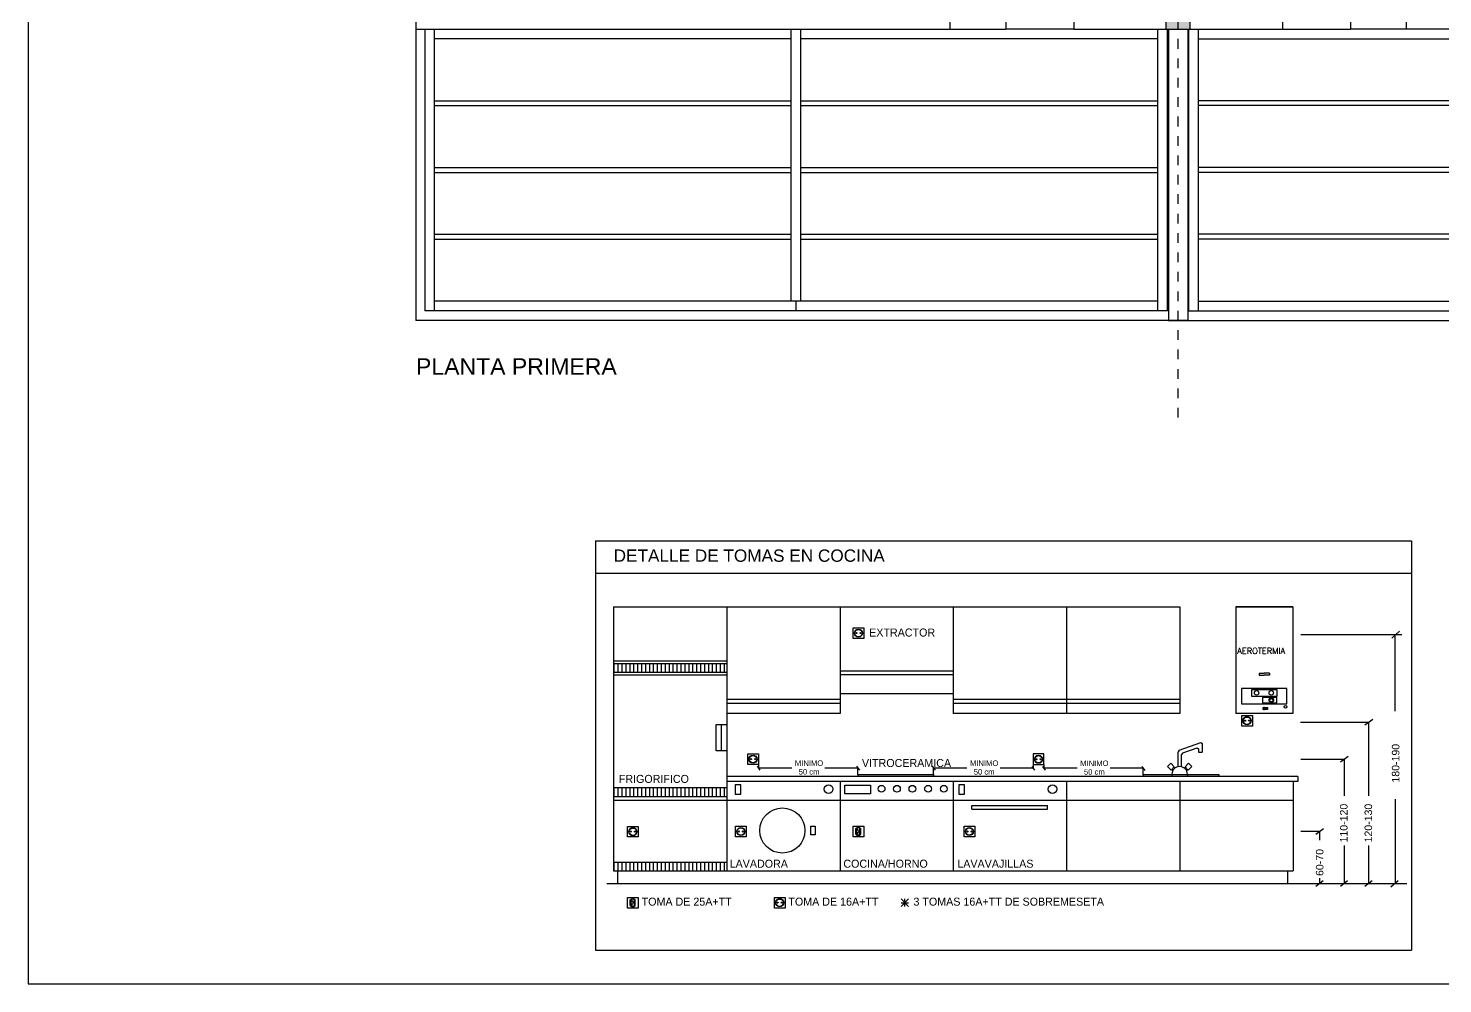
# Model space of a CAD drawing. Header units: millimetres. Extents: x 441156 to 441876, y 4514765 to 4515211.
# Drawn here: x 441432.47 to 441447.04, y 4515133.81 to 4515143.65 of the extents above; entities that cross this region are included whole.
import ezdxf
from ezdxf.enums import TextEntityAlignment as Align

# ---------------------------------------------------------------- set-up
doc = ezdxf.new("R2010")
doc.units = ezdxf.units.MM
doc.linetypes.add('CYPE_RAYAPUNTO', pattern=[0.4125, 0.2025, -0.105, 0, -0.105])
doc.linetypes.add('RAYITAS', pattern=[0.375, 0.25, -0.125])
doc.layers.add('01_cartela', color=6, linetype='Continuous', plot=False)
for name, color, linetype in [('01_ladrillo', 13, 'Continuous'), ('01_mono PRIMERA', 2, 'Continuous'), ('01_proyección', 4, 'RAYITAS'), ('01_textos', 7, 'Continuous'), ('CALEFAC_NOTAS', 7, 'Continuous'), ('CIRCUITOS SUELO RADIANTE', 1, 'Continuous'), ('DIVISION', 5, 'Continuous'), ('INGIN ELECTRICIDAD TEXTO', 7, 'Continuous')]:
    doc.layers.add(name, color=color, linetype=linetype)
doc.styles.add('Estilo1', font='swissel.ttf')
doc.styles.add('ROMAND', font='romand', dxfattribs={"width": 0.9})
doc.styles.get("Standard").update_dxf_attribs({"font": 'arial.ttf'})
doc.styles.add('TEXTOINS_100_Century', font='', dxfattribs={"height": 0.13})
doc.styles.get('TEXTOINS_100_Century').set_extended_font_data('Century Gothic')

# ---------------------------------------------------------------- blocks, each defined once
blk = doc.blocks.new('A$C065C7C63')
at = {"layer": '01_mono PRIMERA', "color": 254}
for p, q in [((2.007, 4.63, 0), (2.007, 3, 0)), ((7.507, 4.63, 0), (7.507, 3, 0)), ((12.207, 4.63, 0), (12.207, 3, 0)), ((8.082, 3.3, 0), (8.082, 3, 0)), ((8.782, 3.3, 0), (8.782, 3, 0)), ((10.932, 3.3, 0), (10.932, 3, 0)), ((11.632, 3.3, 0), (11.632, 3, 0)), ((2.007, 3, 0), (7.507, 3, 0)), ((2.007, 3, 0), (2.007, 0, 0)), ((2.097, 3, 0), (2.097, 0.1, 0)), ((2.197, 0.1, 0), (2.197, 3, 0)), ((5.872, 0.2), (5.872, 3)), ((5.972, 0.2), (5.972, 3)), ((7.507, 3, 0), (8.082, 3, 0)), ((8.782, 3, 0), (8.082, 3, 0)), ((8.782, 3, 0), (10.932, 3, 0)), ((9.648, 0.1, 0), (9.648, 3, 0)), ((9.748, 0.1, 0), (9.748, 3, 0)), ((9.757, 3, 0), (9.757, 0, 0)), ((9.757, 3, 0), (9.757, 0, 0)), ((9.957, 3, 0), (9.957, 0, 0)), ((9.957, 3, 0), (9.957, 0, 0)), ((9.967, 0.1, 0), (9.967, 3, 0)), ((10.067, 0.1, 0), (10.067, 3, 0)), ((10.932, 3, 0), (11.632, 3, 0)), ((12.207, 3, 0), (11.632, 3, 0)), ((17.707, 3, 0), (12.207, 3, 0)), ((5.872, 2.9), (2.197, 2.9, 0)), ((9.648, 2.9, 0), (5.972, 2.9)), ((10.067, 2.9, 0), (13.742, 2.9)), ((2.197, 2.263, 0), (5.872, 2.263)), ((2.197, 2.213, 0), (5.872, 2.213)), ((5.972, 2.263), (9.648, 2.263, 0)), ((5.972, 2.213), (9.648, 2.213, 0)), ((13.742, 2.263), (10.067, 2.263, 0)), ((13.742, 2.213), (10.067, 2.213, 0)), ((2.197, 1.575, 0), (5.872, 1.575)), ((2.197, 1.525, 0), (5.872, 1.525)), ((5.972, 1.575), (9.648, 1.575, 0)), ((5.972, 1.525), (9.648, 1.525, 0)), ((13.742, 1.575), (10.067, 1.575, 0)), ((13.742, 1.525), (10.067, 1.525, 0)), ((2.197, 0.888, 0), (5.872, 0.888)), ((5.972, 0.888), (9.648, 0.888, 0)), ((13.742, 0.888), (10.067, 0.888, 0)), ((2.197, 0.838, 0), (5.872, 0.838)), ((5.972, 0.838), (9.648, 0.838, 0)), ((13.742, 0.838), (10.067, 0.838, 0)), ((9.648, 0.2, 0), (2.197, 0.2, 0)), ((5.922, 0.1), (5.922, 0.2)), ((5.922, 0.1), (5.922, 0.2)), ((10.067, 0.2, 0), (17.517, 0.2, 0)), ((9.757, 0, 0), (2.007, 0, 0)), ((9.748, 0.1, 0), (2.097, 0.1, 0)), ((9.957, 0, 0), (9.757, 0, 0)), ((9.757, 0, 0), (9.957, 0, 0)), ((9.957, 0, 0), (17.707, 0, 0)), ((9.967, 0.1, 0), (17.617, 0.1, 0))]:
    blk.add_line(p, q, dxfattribs=at)

msp = doc.modelspace()

# ---------------------------------------------------------------- hatches: boundary and pattern name
at = {"layer": '01_ladrillo', "true_color": 0x7c8692}
h = msp.add_hatch(dxfattribs=at)
h.set_pattern_fill('ANGLE', color=252)
h.set_pattern_definition([(0, (32.8824, 1.111), (0, 6.985), [5.08, -1.905]), (90, (32.8824, 1.111), (-6.985, 4e-16), [5.08, -1.905])])
h.paths.add_polyline_path([(441444.19060508, 4515143.64417573), (441444.4406049, 4515143.64417573), (441444.4406049, 4515153.74417573), (441444.19060508, 4515153.74417573)])
at = {"layer": 'DIVISION'}
h = msp.add_hatch(color=254, dxfattribs=at)
h.dxf.hatch_style = 1
h.paths.add_polyline_path([(441444.19060508, 4515143.64417573), (441444.4406049, 4515143.64417573), (441444.4406049, 4515153.74417573), (441444.19060508, 4515153.74417573)])

# ---------------------------------------------------------------- linework, layer by layer
at = {"layer": '01_cartela', "color": 3}
msp.add_lwpolyline([(441432.47255193, 4515155.34750872), (441432.47255193, 4515133.8124847), (441463.11053999, 4515133.8124847), (441463.11053999, 4515155.34750872)], close=True, dxfattribs=at)
at = {"layer": '01_proyección', "color": 10, "ltscale": 0.25}
msp.add_line((441444.31560499, 4515139.64417573, -0.00000136), (441444.31560499, 4515154.74417573, -0.00000085), dxfattribs=at)
at = {"layer": 'CALEFAC_NOTAS', "color": 7}
msp.add_line((441438.31481007, 4515138.37319142), (441446.7194354, 4515138.37319142), dxfattribs=at)
at = {"layer": 'CIRCUITOS SUELO RADIANTE', "color": 7}
for p, q in [((441438.31481007, 4515138.37319142), (441438.31481007, 4515134.15861768)), ((441446.7194354, 4515138.37319142), (441446.7194354, 4515134.15861768)), ((441438.31481007, 4515138.04109142), (441446.7194354, 4515138.04109142)), ((441438.31481007, 4515134.15861768), (441446.7194354, 4515134.15861768))]:
    msp.add_line(p, q, dxfattribs=at)
at = {"layer": 'DIVISION', "elevation": -0.00000053}
msp.add_lwpolyline([(441444.19060508, 4515143.64417573), (441444.4406049, 4515143.64417573), (441444.4406049, 4515153.74417573), (441444.19060508, 4515153.74417573)], close=True, dxfattribs=at)
at = {"layer": 'INGIN ELECTRICIDAD TEXTO', "color": 4, "linetype": 'Continuous'}
for p, q in [((441438.50009726, 4515137.69627182), (441438.50009726, 4515134.97447917)), ((441438.50009726, 4515137.69627182), (441444.33251007, 4515137.69627182)), ((441439.66657982, 4515137.69627182), (441439.66657982, 4515134.97447917)), ((441439.66657982, 4515137.69627182), (441439.66657982, 4515134.97447917)), ((441440.83306238, 4515137.69627182), (441440.83306238, 4515136.59459384)), ((441441.99954495, 4515137.69627182), (441441.99954495, 4515136.59459384)), ((441443.16602751, 4515137.69627182), (441443.16602751, 4515136.59459384)), ((441444.33251007, 4515137.69627182), (441444.33251007, 4515136.59459384)), ((441444.90904141, 4515137.69627182), (441444.90904141, 4515136.59459384)), ((441444.90904141, 4515137.69627182), (441445.49571355, 4515137.69627182)), ((441445.49571355, 4515137.69627182), (441444.90904141, 4515137.69627182)), ((441445.49571355, 4515137.69627182), (441445.49571355, 4515136.59459384)), ((441440.96887347, 4515137.36926086), (441440.96887347, 4515137.47904513)), ((441440.96887347, 4515137.47904513), (441441.07873185, 4515137.47904513)), ((441441.07873185, 4515137.47904513), (441441.07873185, 4515137.36926086)), ((441441.07873185, 4515137.47904513), (441441.07873185, 4515137.36926086)), ((441441.07873185, 4515137.36926086), (441440.96887347, 4515137.36926086)), ((441445.57892652, 4515137.41083032), (441446.62056554, 4515137.41083032)), ((441446.51527381, 4515137.37240562), (441446.5958319, 4515137.44559084)), ((441446.54884586, 4515137.41083032), (441446.54884586, 4515136.61830373)), ((441438.50836718, 4515137.01726011), (441438.50836718, 4515137.10798654)), ((441438.54887005, 4515137.01726011), (441438.54887005, 4515137.10798654)), ((441438.58937292, 4515137.01726011), (441438.58937292, 4515137.10798654)), ((441438.62987578, 4515137.01726011), (441438.62987578, 4515137.10798654)), ((441438.67037865, 4515137.01726011), (441438.67037865, 4515137.10798654)), ((441438.71088152, 4515137.01726011), (441438.71088152, 4515137.10798654)), ((441438.75138438, 4515137.01726011), (441438.75138438, 4515137.10798654)), ((441438.79188725, 4515137.01726011), (441438.79188725, 4515137.10798654)), ((441438.83239012, 4515137.01726011), (441438.83239012, 4515137.10798654)), ((441438.87289299, 4515137.01726011), (441438.87289299, 4515137.10798654)), ((441438.91339585, 4515137.01726011), (441438.91339585, 4515137.10798654)), ((441438.95389872, 4515137.01726011), (441438.95389872, 4515137.10798654)), ((441438.99440159, 4515137.01726011), (441438.99440159, 4515137.10798654)), ((441439.03490445, 4515137.01726011), (441439.03490445, 4515137.10798654)), ((441439.07540732, 4515137.01726011), (441439.07540732, 4515137.10798654)), ((441439.11591019, 4515137.01726011), (441439.11591019, 4515137.10798654)), ((441439.15641305, 4515137.01726011), (441439.15641305, 4515137.10798654)), ((441439.19691592, 4515137.01726011), (441439.19691592, 4515137.10798654)), ((441439.23741879, 4515137.01726011), (441439.23741879, 4515137.10798654)), ((441439.27792165, 4515137.01726011), (441439.27792165, 4515137.10798654)), ((441439.31842452, 4515137.01726011), (441439.31842452, 4515137.10798654)), ((441439.35892739, 4515137.01726011), (441439.35892739, 4515137.10798654)), ((441439.39943025, 4515137.01726011), (441439.39943025, 4515137.10798654)), ((441439.43993312, 4515137.01726011), (441439.43993312, 4515137.10798654)), ((441439.48043599, 4515137.01726011), (441439.48043599, 4515137.10798654)), ((441439.52093885, 4515137.01726011), (441439.52093885, 4515137.10798654)), ((441439.56144172, 4515137.01726011), (441439.56144172, 4515137.10798654)), ((441439.60194459, 4515137.01726011), (441439.60194459, 4515137.10798654)), ((441439.64244745, 4515137.01726011), (441439.64244745, 4515137.10798654)), ((441440.83306238, 4515137.03519645), (441441.99954495, 4515137.03519645)), ((441440.83306238, 4515136.9963137), (441441.99954495, 4515136.9963137)), ((441445.149454, 4515137.01308139), (441445.20237748, 4515137.01308139)), ((441445.149454, 4515137.01308139), (441445.149454, 4515136.99035114)), ((441445.149454, 4515136.99035114), (441445.20237748, 4515136.99035114)), ((441445.25530096, 4515137.01308139), (441445.20237748, 4515137.01308139)), ((441445.25530096, 4515136.99035114), (441445.20237748, 4515136.99035114)), ((441445.25530096, 4515137.01308139), (441445.25530096, 4515136.99035114)), ((441440.83306238, 4515136.80189994), (441441.99954495, 4515136.80189994)), ((441441.99954495, 4515136.74220908), (441444.33251007, 4515136.74220908)), ((441445.4366165, 4515136.85396988), (441444.96748955, 4515136.85396988)), ((441444.96748955, 4515136.85396988), (441444.96748955, 4515136.69485838)), ((441445.07553092, 4515136.77157282), (441445.07553092, 4515136.84260472)), ((441445.07553092, 4515136.84260472), (441445.33141834, 4515136.84260472)), ((441445.33141834, 4515136.77157282), (441445.07553092, 4515136.77157282)), ((441445.18357228, 4515136.76020773), (441445.18357228, 4515136.70622347)), ((441445.33141834, 4515136.76020773), (441445.18357228, 4515136.76020773)), ((441445.33141834, 4515136.84260472), (441445.33141834, 4515136.77157282)), ((441445.33141834, 4515136.70622347), (441445.33141834, 4515136.76020773)), ((441445.4366165, 4515136.69485838), (441445.4366165, 4515136.85396988)), ((441440.83306238, 4515136.59459384), (441439.66657982, 4515136.59459384)), ((441441.99954495, 4515136.70332632), (441444.33251007, 4515136.70332632)), ((441444.33251007, 4515136.59459384), (441441.99954495, 4515136.59459384)), ((441445.49571355, 4515136.59459384), (441444.90904141, 4515136.59459384)), ((441444.96748955, 4515136.69485838), (441445.4366165, 4515136.69485838)), ((441445.18357228, 4515136.70622347), (441445.33141834, 4515136.70622347)), ((441445.19315941, 4515136.63708288), (441445.19315941, 4515136.65796421)), ((441445.19315941, 4515136.65796421), (441445.23495015, 4515136.65796421)), ((441445.23495015, 4515136.63708288), (441445.19315941, 4515136.63708288)), ((441445.19368883, 4515136.65733897), (441445.19368883, 4515136.63770845)), ((441445.2036071, 4515136.65733897), (441445.19368883, 4515136.65733897)), ((441445.19368883, 4515136.63770845), (441445.2036071, 4515136.63770845)), ((441445.2036071, 4515136.65733897), (441445.23442073, 4515136.65733897)), ((441445.23442073, 4515136.63770845), (441445.2036071, 4515136.63770845)), ((441445.21307044, 4515136.65733897), (441445.21307044, 4515136.63770845)), ((441445.22816172, 4515136.65733897), (441445.22816172, 4515136.63770845)), ((441445.23442073, 4515136.65733897), (441445.23442073, 4515136.63770845)), ((441445.23495015, 4515136.65796421), (441445.23495015, 4515136.63708288)), ((441439.55879401, 4515136.48416368), (441439.66657982, 4515136.48416368)), ((441444.97111988, 4515136.46686773), (441444.97111988, 4515136.576652)), ((441444.97111988, 4515136.576652), (441445.08097826, 4515136.576652)), ((441445.08097826, 4515136.46686773), (441444.97111988, 4515136.46686773)), ((441445.08097826, 4515136.576652), (441445.08097826, 4515136.46686773)), ((441445.08097826, 4515136.576652), (441445.08097826, 4515136.46686773)), ((441445.57524423, 4515136.50588482), (441446.27757961, 4515136.50588482)), ((441446.24026529, 4515136.47876543), (441446.32082335, 4515136.53731362)), ((441446.27757961, 4515136.50630837), (441446.27757961, 4515135.74769358)), ((441439.88271913, 4515136.07094899), (441439.88271913, 4515136.18073326)), ((441439.88271913, 4515136.18073326), (441439.99257751, 4515136.18073326)), ((441439.99257751, 4515136.18073326), (441439.99257751, 4515136.07094899)), ((441439.99257751, 4515136.18073326), (441439.99257751, 4515136.07094899)), ((441442.93104848, 4515136.17933922), (441442.8211901, 4515136.17933922)), ((441442.8211901, 4515136.17933922), (441442.8211901, 4515136.06955495)), ((441442.8211901, 4515136.17933922), (441442.8211901, 4515136.06955495)), ((441442.93104848, 4515136.06955495), (441442.93104848, 4515136.17933922)), ((441444.32724108, 4515136.21820178), (441444.31501558, 4515136.20093706)), ((441444.31501558, 4515136.04757284), (441444.31501558, 4515136.20093706)), ((441444.32724108, 4515136.21820178), (441444.55100904, 4515136.29697596)), ((441444.3626006, 4515136.18942783), (441444.35037511, 4515136.17216311)), ((441444.35037511, 4515136.04672842), (441444.35037511, 4515136.17216311)), ((441444.3626006, 4515136.18942783), (441444.51212629, 4515136.24206612)), ((441444.51212629, 4515136.24206612), (441444.52435178, 4515136.23340901)), ((441444.52435178, 4515136.23340901), (441444.52435178, 4515136.19790084)), ((441444.52435178, 4515136.19790084), (441444.56323453, 4515136.19790084)), ((441444.55100904, 4515136.29697596), (441444.56323453, 4515136.28831885)), ((441444.56323453, 4515136.28831885), (441444.56323453, 4515136.19790084)), ((441445.98750917, 4515136.09898266), (441446.06806723, 4515136.15753084)), ((441439.99257751, 4515136.07094899), (441439.88271913, 4515136.07094899)), ((441439.97901781, 4515136.0527734), (441440.00829191, 4515136.01249437)), ((441440.33727747, 4515136.03411624), (441439.99257751, 4515136.03411624)), ((441441.01780498, 4515136.03341922), (441440.67749254, 4515136.03341922)), ((441441.00382173, 4515136.05207638), (441441.03309583, 4515136.01179735)), ((441441.78282648, 4515136.05207638), (441441.81210058, 4515136.01179735)), ((441442.14108615, 4515136.03341922), (441441.79638618, 4515136.03341922)), ((441442.82161365, 4515136.0327222), (441442.48130121, 4515136.0327222)), ((441442.8076304, 4515136.05137936), (441442.8369045, 4515136.01110033)), ((441442.8211901, 4515136.06955495), (441442.93104848, 4515136.06955495)), ((441442.91748878, 4515136.05137936), (441442.94676288, 4515136.01110033)), ((441443.27574844, 4515136.0327222), (441442.93104848, 4515136.0327222)), ((441443.95627595, 4515136.03202518), (441443.61596351, 4515136.03202518)), ((441443.9422927, 4515136.05068234), (441443.9715668, 4515136.01040331)), ((441444.23922326, 4515136.08263472), (441444.20580205, 4515136.05005064)), ((441444.20580205, 4515136.05005064), (441444.24276959, 4515136.01368661)), ((441444.2751453, 4515136.04525138), (441444.23922326, 4515136.08263472)), ((441444.2751453, 4515136.04525138), (441444.24276959, 4515136.01368661)), ((441444.25963332, 4515136.00547163), (441444.24730913, 4515136.01811244)), ((441444.28142105, 4515136.03203407), (441444.27175623, 4515136.04194719)), ((441444.38081359, 4515136.03158663), (441444.39091464, 4515136.04194719)), ((441444.38752556, 4515136.04525138), (441444.4234476, 4515136.08263472)), ((441444.38752556, 4515136.04525138), (441444.41990127, 4515136.01368661)), ((441444.4023781, 4515136.00479524), (441444.41536173, 4515136.01811244)), ((441444.45686881, 4515136.05005064), (441444.41990127, 4515136.01368661)), ((441444.4234476, 4515136.08263472), (441444.45686881, 4515136.05005064)), ((441445.57892652, 4515136.12652559), (441446.02482349, 4515136.12652559)), ((441446.02482349, 4515136.12652559), (441446.02482349, 4515135.74769358)), ((441440.83306238, 4515135.8947043), (441440.83306238, 4515134.97447917)), ((441441.01738143, 4515135.96587319), (441441.01738143, 4515135.94654797)), ((441441.01738143, 4515135.96587319), (441441.79638618, 4515135.96587319)), ((441441.79638618, 4515135.96587319), (441441.79638618, 4515135.94654797)), ((441441.99954495, 4515135.8947043), (441441.99954495, 4515134.97447917)), ((441443.16602751, 4515135.8947043), (441443.16602751, 4515134.97447917)), ((441443.9558524, 4515135.96587319), (441443.9558524, 4515135.94654797)), ((441443.9558524, 4515135.96587319), (441444.73485715, 4515135.96587319)), ((441444.25096546, 4515135.96928492), (441444.25096546, 4515135.94654797)), ((441444.33251007, 4515135.8947043), (441444.33251007, 4515134.97447917)), ((441444.41070622, 4515135.96928492), (441444.41070622, 4515135.94654797)), ((441444.73485715, 4515135.96587319), (441444.73485715, 4515135.94654797)), ((441445.49899263, 4515135.8947043), (441445.49899263, 4515134.97447917)), ((441445.55020057, 4515135.94654797), (441445.55020057, 4515135.8947043)), ((441445.49899263, 4515135.70029054), (441438.50009726, 4515135.70029054)), ((441446.5518911, 4515135.71222398), (441446.5518911, 4515134.84486999)), ((441438.64574243, 4515135.43363244), (441438.75560081, 4515135.43363244)), ((441438.64574243, 4515135.32384817), (441438.64574243, 4515135.43363244)), ((441438.75560081, 4515135.43363244), (441438.75560081, 4515135.32384817)), ((441438.75560081, 4515135.43363244), (441438.75560081, 4515135.32384817)), ((441439.75774079, 4515135.32537721), (441439.75774079, 4515135.43516148)), ((441439.75774079, 4515135.43516148), (441439.86759917, 4515135.43516148)), ((441439.86759917, 4515135.43516148), (441439.86759917, 4515135.32537721)), ((441439.86759917, 4515135.43516148), (441439.86759917, 4515135.32537721)), ((441440.96887347, 4515135.43518415), (441441.07873185, 4515135.43518415)), ((441440.96887347, 4515135.32539988), (441440.96887347, 4515135.43518415)), ((441441.07873185, 4515135.43518415), (441441.07873185, 4515135.32539988)), ((441441.07873185, 4515135.43518415), (441441.07873185, 4515135.32539988)), ((441442.11157683, 4515135.32539988), (441442.11157683, 4515135.43518415)), ((441442.11157683, 4515135.43518415), (441442.22143521, 4515135.43518415)), ((441442.22143521, 4515135.43518415), (441442.22143521, 4515135.32539988)), ((441442.22143521, 4515135.43518415), (441442.22143521, 4515135.32539988)), ((441438.75560081, 4515135.32384817), (441438.64574243, 4515135.32384817)), ((441439.86759917, 4515135.32537721), (441439.75774079, 4515135.32537721)), ((441441.07873185, 4515135.32539988), (441440.96887347, 4515135.32539988)), ((441442.22143521, 4515135.32539988), (441442.11157683, 4515135.32539988)), ((441445.77137036, 4515135.37970288), (441445.57892652, 4515135.37970288)), ((441445.73405605, 4515135.35258349), (441445.81461411, 4515135.41113168)), ((441445.77137036, 4515135.37970288), (441445.77137036, 4515135.2908856)), ((441446.02412647, 4515135.23539698), (441446.02412647, 4515134.84486999)), ((441446.27688258, 4515135.23539698), (441446.27688258, 4515134.84486999)), ((441438.4318984, 4515134.84486999), (441445.65335034, 4515134.84486999)), ((441438.50009726, 4515134.97447917), (441445.49899263, 4515134.97447917)), ((441438.54205856, 4515134.97447917), (441438.54205856, 4515134.84486999)), ((441445.44122653, 4515134.97447917), (441445.44122653, 4515134.84486999)), ((441445.65335034, 4515134.84486999), (441446.57383201, 4515134.84486999)), ((441445.73475305, 4515134.81824118), (441445.80798767, 4515134.87678937)), ((441445.77137036, 4515134.90095604), (441445.77137036, 4515134.84486999)), ((441445.98750917, 4515134.81824118), (441446.06074379, 4515134.87678937)), ((441446.24026529, 4515134.81824118), (441446.31349991, 4515134.87678937)), ((441446.50211232, 4515134.84486999), (441446.66974338, 4515134.84486999)), ((441446.50795033, 4515134.81092267), (441446.58118494, 4515134.87678937)), ((441438.64574243, 4515134.70218361), (441438.75560081, 4515134.70218361)), ((441438.64574243, 4515134.59239934), (441438.64574243, 4515134.70218361)), ((441438.75560081, 4515134.70218361), (441438.75560081, 4515134.59239934)), ((441438.75560081, 4515134.70218361), (441438.75560081, 4515134.59239934)), ((441440.15706877, 4515134.59239934), (441440.15706877, 4515134.70218361)), ((441440.15706877, 4515134.70218361), (441440.26692714, 4515134.70218361)), ((441440.26692714, 4515134.70218361), (441440.26692714, 4515134.59239934)), ((441440.26692714, 4515134.70218361), (441440.26692714, 4515134.59239934)), ((441438.75560081, 4515134.59239934), (441438.64574243, 4515134.59239934)), ((441440.26692714, 4515134.59239934), (441440.15706877, 4515134.59239934))]:
    msp.add_line(p, q, dxfattribs=at)
at = {"layer": 'INGIN ELECTRICIDAD TEXTO', "color": 4}
for p, q in [((441439.66657982, 4515137.13390837), (441438.50009726, 4515137.13390837)), ((441439.66657982, 4515137.10798654), (441438.50009726, 4515137.10798654)), ((441439.66657982, 4515137.01726011), (441438.50009726, 4515137.01726011)), ((441439.66657982, 4515136.99133828), (441438.50009726, 4515136.99133828)), ((441439.66657982, 4515136.74220908), (441440.83306238, 4515136.74220908)), ((441439.66657982, 4515136.70332632), (441440.83306238, 4515136.70332632)), ((441439.55879401, 4515136.21196099), (441439.55879401, 4515136.48416368)), ((441439.60897047, 4515136.48416368), (441439.60897047, 4515136.21196099)), ((441439.66657982, 4515136.21196099), (441439.55879401, 4515136.21196099)), ((441439.99257751, 4515136.07094899), (441439.99257751, 4515136.03411624)), ((441441.01738143, 4515135.96587319), (441441.01738143, 4515136.03341922)), ((441441.79638618, 4515135.96587319), (441441.79638618, 4515136.03341922)), ((441442.8211901, 4515136.06955495), (441442.8211901, 4515136.0327222)), ((441442.93104848, 4515136.06955495), (441442.93104848, 4515136.0327222)), ((441443.9558524, 4515135.96447915), (441443.9558524, 4515136.03202518)), ((441445.55020057, 4515135.94654797), (441439.66657982, 4515135.94654797)), ((441445.55020057, 4515135.8947043), (441439.66657982, 4515135.8947043)), ((441439.66657982, 4515135.82989972), (441438.50009726, 4515135.82989972)), ((441439.66657982, 4515135.73917329), (441438.50009726, 4515135.73917329)), ((441438.50836718, 4515135.73917329), (441438.50836718, 4515135.82989972)), ((441438.54887005, 4515135.73917329), (441438.54887005, 4515135.82989972)), ((441438.58937292, 4515135.73917329), (441438.58937292, 4515135.82989972)), ((441438.62987578, 4515135.73917329), (441438.62987578, 4515135.82989972)), ((441438.67037865, 4515135.73917329), (441438.67037865, 4515135.82989972)), ((441438.71088152, 4515135.73917329), (441438.71088152, 4515135.82989972)), ((441438.75138438, 4515135.73917329), (441438.75138438, 4515135.82989972)), ((441438.79188725, 4515135.73917329), (441438.79188725, 4515135.82989972)), ((441438.83239012, 4515135.73917329), (441438.83239012, 4515135.82989972)), ((441438.87289299, 4515135.73917329), (441438.87289299, 4515135.82989972)), ((441438.91339585, 4515135.73917329), (441438.91339585, 4515135.82989972)), ((441438.95389872, 4515135.73917329), (441438.95389872, 4515135.82989972)), ((441438.99440159, 4515135.73917329), (441438.99440159, 4515135.82989972)), ((441439.03490445, 4515135.73917329), (441439.03490445, 4515135.82989972)), ((441439.07540732, 4515135.73917329), (441439.07540732, 4515135.82989972)), ((441439.11591019, 4515135.73917329), (441439.11591019, 4515135.82989972)), ((441439.15641305, 4515135.73917329), (441439.15641305, 4515135.82989972)), ((441439.19691592, 4515135.73917329), (441439.19691592, 4515135.82989972)), ((441439.23741879, 4515135.73917329), (441439.23741879, 4515135.82989972)), ((441439.27792165, 4515135.73917329), (441439.27792165, 4515135.82989972)), ((441439.31842452, 4515135.73917329), (441439.31842452, 4515135.82989972)), ((441439.35892739, 4515135.73917329), (441439.35892739, 4515135.82989972)), ((441439.39943025, 4515135.73917329), (441439.39943025, 4515135.82989972)), ((441439.43993312, 4515135.73917329), (441439.43993312, 4515135.82989972)), ((441439.48043599, 4515135.73917329), (441439.48043599, 4515135.82989972)), ((441439.52093885, 4515135.73917329), (441439.52093885, 4515135.82989972)), ((441439.56144172, 4515135.73917329), (441439.56144172, 4515135.82989972)), ((441439.60194459, 4515135.73917329), (441439.60194459, 4515135.82989972)), ((441439.64244745, 4515135.73917329), (441439.64244745, 4515135.82989972)), ((441439.75167228, 4515135.86158334), (441439.75167228, 4515135.76524638)), ((441439.81020209, 4515135.86158334), (441439.75167228, 4515135.86158334)), ((441439.75167228, 4515135.76524638), (441439.81020209, 4515135.76524638)), ((441439.81020209, 4515135.76524638), (441439.81020209, 4515135.86158334)), ((441440.88271216, 4515135.76942022), (441440.88271216, 4515135.85887596)), ((441440.88271216, 4515135.85887596), (441441.14781758, 4515135.85887596)), ((441441.14781758, 4515135.76942022), (441440.88271216, 4515135.76942022)), ((441441.14781758, 4515135.85887596), (441441.14781758, 4515135.76942022)), ((441442.057957, 4515135.86158334), (441442.057957, 4515135.76524638)), ((441442.1164868, 4515135.86158334), (441442.057957, 4515135.86158334)), ((441442.057957, 4515135.76524638), (441442.1164868, 4515135.76524638)), ((441442.1164868, 4515135.76524638), (441442.1164868, 4515135.86158334)), ((441442.19231853, 4515135.64899906), (441442.96997357, 4515135.64899906)), ((441442.19231853, 4515135.61011631), (441442.19231853, 4515135.64899906)), ((441442.19231853, 4515135.61011631), (441442.96997357, 4515135.61011631)), ((441442.96997357, 4515135.61011631), (441442.96997357, 4515135.64899906)), ((441440.53246332, 4515135.34557713), (441440.53246332, 4515135.43566424)), ((441440.53246332, 4515135.43566424), (441440.57753733, 4515135.43566424)), ((441440.57753733, 4515135.43566424), (441440.57753733, 4515135.34557713)), ((441440.9956406, 4515135.40965153), (441441.02179507, 4515135.42839367)), ((441441.02179507, 4515135.42839367), (441441.04794954, 4515135.40965153)), ((441440.57753733, 4515135.34557713), (441440.53246332, 4515135.34557713)), ((441440.9956406, 4515135.35248853), (441440.9956406, 4515135.40965153)), ((441440.9956406, 4515135.35248853), (441441.02179507, 4515135.33374639)), ((441441.02179507, 4515135.4190226), (441441.00501167, 4515135.40965153)), ((441441.00501167, 4515135.35248853), (441441.00501167, 4515135.40965153)), ((441441.00501167, 4515135.35248853), (441441.02179507, 4515135.34311746)), ((441441.03857847, 4515135.40965153), (441441.02179507, 4515135.4190226)), ((441441.02179507, 4515135.33374639), (441441.04794954, 4515135.35248853)), ((441441.02179507, 4515135.34311746), (441441.03857847, 4515135.35248853)), ((441441.03857847, 4515135.35248853), (441441.03857847, 4515135.40965153)), ((441441.04794954, 4515135.35248853), (441441.04794954, 4515135.40965153)), ((441438.50009726, 4515135.06520559), (441439.66657982, 4515135.06520559)), ((441438.50836718, 4515134.97447917), (441438.50836718, 4515135.06520559)), ((441438.54887005, 4515134.97447917), (441438.54887005, 4515135.06520559)), ((441438.58937292, 4515134.97447917), (441438.58937292, 4515135.06520559)), ((441438.62987578, 4515134.97447917), (441438.62987578, 4515135.06520559)), ((441438.67037865, 4515134.97447917), (441438.67037865, 4515135.06520559)), ((441438.71088152, 4515134.97447917), (441438.71088152, 4515135.06520559)), ((441438.75138438, 4515134.97447917), (441438.75138438, 4515135.06520559)), ((441438.79188725, 4515134.97447917), (441438.79188725, 4515135.06520559)), ((441438.83239012, 4515134.97447917), (441438.83239012, 4515135.06520559)), ((441438.87289299, 4515134.97447917), (441438.87289299, 4515135.06520559)), ((441438.91339585, 4515134.97447917), (441438.91339585, 4515135.06520559)), ((441438.95389872, 4515134.97447917), (441438.95389872, 4515135.06520559)), ((441438.99440159, 4515134.97447917), (441438.99440159, 4515135.06520559)), ((441439.03490445, 4515134.97447917), (441439.03490445, 4515135.06520559)), ((441439.07540732, 4515134.97447917), (441439.07540732, 4515135.06520559)), ((441439.11591019, 4515134.97447917), (441439.11591019, 4515135.06520559)), ((441439.15641305, 4515134.97447917), (441439.15641305, 4515135.06520559)), ((441439.19691592, 4515134.97447917), (441439.19691592, 4515135.06520559)), ((441439.23741879, 4515134.97447917), (441439.23741879, 4515135.06520559)), ((441439.27792165, 4515134.97447917), (441439.27792165, 4515135.06520559)), ((441439.31842452, 4515134.97447917), (441439.31842452, 4515135.06520559)), ((441439.35892739, 4515134.97447917), (441439.35892739, 4515135.06520559)), ((441439.39943025, 4515134.97447917), (441439.39943025, 4515135.06520559)), ((441439.43993312, 4515134.97447917), (441439.43993312, 4515135.06520559)), ((441439.48043599, 4515134.97447917), (441439.48043599, 4515135.06520559)), ((441439.52093885, 4515134.97447917), (441439.52093885, 4515135.06520559)), ((441439.56144172, 4515134.97447917), (441439.56144172, 4515135.06520559)), ((441439.60194459, 4515134.97447917), (441439.60194459, 4515135.06520559)), ((441439.64244745, 4515134.97447917), (441439.64244745, 4515135.06520559)), ((441438.67250955, 4515134.676651), (441438.69866403, 4515134.69539314)), ((441438.67250955, 4515134.619488), (441438.67250955, 4515134.676651)), ((441438.67250955, 4515134.619488), (441438.69866403, 4515134.60074585)), ((441438.69866403, 4515134.68602207), (441438.68188062, 4515134.676651)), ((441438.68188062, 4515134.619488), (441438.68188062, 4515134.676651)), ((441438.68188062, 4515134.619488), (441438.69866403, 4515134.61011693)), ((441438.69866403, 4515134.69539314), (441438.7248185, 4515134.676651)), ((441438.71544743, 4515134.676651), (441438.69866403, 4515134.68602207)), ((441438.69866403, 4515134.61011693), (441438.71544743, 4515134.619488)), ((441438.69866403, 4515134.60074585), (441438.7248185, 4515134.619488)), ((441438.71544743, 4515134.619488), (441438.71544743, 4515134.676651)), ((441438.7248185, 4515134.619488), (441438.7248185, 4515134.676651)), ((441441.53873541, 4515134.68571597), (441441.46183454, 4515134.60886698)), ((441441.53873541, 4515134.60886698), (441441.46183454, 4515134.68571597)), ((441441.46183454, 4515134.64729148), (441441.53873541, 4515134.64729148)), ((441441.50028497, 4515134.60886698), (441441.50028497, 4515134.68571597))]:
    msp.add_line(p, q, dxfattribs=at)
at = {"layer": 'INGIN ELECTRICIDAD TEXTO', "color": 4, "linetype": 'Continuous'}
for centre, radius in [((441441.02310939, 4515137.42400219), 0.04159736), ((441441.02310939, 4515137.42400219), 0.03781578), ((441441.0023764, 4515137.42454229), 0.00545397), ((441441.04444983, 4515137.42454229), 0.00545397), ((441445.1238652, 4515136.80850944), 0.02274559), ((441445.27455456, 4515136.80850944), 0.02274559), ((441445.27547586, 4515136.7327553), 0.02274559), ((441445.27547586, 4515136.7327553), 0.01634581), ((441445.42075117, 4515136.66524624), 0.01394786), ((441445.0253558, 4515136.52160906), 0.04159736), ((441445.0253558, 4515136.52160906), 0.03781578), ((441445.00462281, 4515136.52214917), 0.00545397), ((441445.04669624, 4515136.52214917), 0.00545397), ((441439.93695505, 4515136.12569032), 0.04159736), ((441439.93695505, 4515136.12569032), 0.03781578), ((441442.87681256, 4515136.12429628), 0.04159736), ((441442.87681256, 4515136.12429628), 0.03781578), ((441439.91622205, 4515136.12623042), 0.00545397), ((441439.95829548, 4515136.12623042), 0.00545397), ((441442.85547215, 4515136.12483638), 0.00545397), ((441442.89754555, 4515136.12483638), 0.00545397), ((441440.23948259, 4515135.39062068), 0.23288218), ((441438.69997835, 4515135.3785895), 0.04159736), ((441438.69997835, 4515135.3785895), 0.03781578), ((441438.67924536, 4515135.3791296), 0.00545397), ((441438.72131878, 4515135.3791296), 0.00545397), ((441439.81197671, 4515135.38011854), 0.04159736), ((441439.81197671, 4515135.38011854), 0.03781578), ((441439.79124371, 4515135.38065864), 0.00545397), ((441439.83331714, 4515135.38065864), 0.00545397), ((441441.01324325, 4515135.36505084), 0.00545397), ((441441.01372846, 4515135.39665775), 0.00545397), ((441441.03019286, 4515135.38082014), 0.00545397), ((441442.16581275, 4515135.3801412), 0.04159736), ((441442.16581275, 4515135.3801412), 0.03781578), ((441442.14507976, 4515135.38068131), 0.00545397), ((441442.18715319, 4515135.38068131), 0.00545397), ((441438.69011221, 4515134.63205031), 0.00545397), ((441438.69059742, 4515134.66365721), 0.00545397), ((441438.70706181, 4515134.6478196), 0.00545397), ((441440.21130468, 4515134.64714067), 0.04159736), ((441440.21130468, 4515134.64714067), 0.03781578), ((441440.19057169, 4515134.64768077), 0.00545397), ((441440.23264512, 4515134.64768077), 0.00545397)]:
    msp.add_circle(centre, radius, dxfattribs=at)
at = {"layer": 'INGIN ELECTRICIDAD TEXTO', "color": 4}
for centre, radius in [((441440.71569212, 4515135.81685546), 0.04475801), ((441441.26143423, 4515135.82102931), 0.03442925), ((441441.41980894, 4515135.82102931), 0.03442925), ((441441.57818356, 4515135.82102931), 0.03442925), ((441441.74000116, 4515135.82102931), 0.03442925), ((441441.90181875, 4515135.82102931), 0.03442925), ((441443.02197683, 4515135.81685546), 0.04475801)]:
    msp.add_circle(centre, radius, dxfattribs=at)
at = {"layer": 'INGIN ELECTRICIDAD TEXTO', "color": 4, "linetype": 'Continuous'}
msp.add_arc((441444.33083584, 4515135.96928492), 0.07987038, 0, 180, dxfattribs=at)

# ---------------------------------------------------------------- block references
at = {"layer": '01_mono PRIMERA', "color": 170, "linetype": 'CYPE_RAYAPUNTO', "ltscale": 2.5}
msp.add_blockref('A$C065C7C63', (441434.45838567, 4515140.64417545), dxfattribs=at)

# ---------------------------------------------------------------- texts
at = {"layer": '01_textos', "color": 5, "style": 'Estilo1'}
msp.add_text('PLANTA PRIMERA', height=0.1697265748, dxfattribs=at).set_placement((441436.4656048, 4515140.08570042, -0.00000053))
at = {"layer": '01_textos', "color": 1, "style": 'Estilo1'}
msp.add_text('DETALLE DE TOMAS EN COCINA', height=0.1266796486, dxfattribs=at).set_placement((441438.50142823, 4515138.15878543))
at = {"layer": 'INGIN ELECTRICIDAD TEXTO', "color": 4, "linetype": 'Continuous'}
for s, height, style, p in [('EXTRACTOR', 0.08240254, 'TEXTOINS_100_Century', (441441.13324423, 4515137.38887862)), ('AEROTERMIA', 0.061754962, 'ROMAND', (441444.9248636, 4515137.20937085)), ('VITROCERAMICA', 0.0824025396, 'TEXTOINS_100_Century', (441441.05895339, 4515136.04475763)), ('FRIGORIFICO', 0.0824025396, 'TEXTOINS_100_Century', (441438.55460963, 4515135.88095862)), ('LAVADORA', 0.08240254, 'TEXTOINS_100_Century', (441439.69645321, 4515135.00743945)), ('COCINA/HORNO', 0.0824025396, 'TEXTOINS_100_Century', (441440.86758928, 4515135.00743945)), ('LAVAVAJILLAS', 0.0824025396, 'TEXTOINS_100_Century', (441442.04146716, 4515135.00743945)), ('TOMA DE 25A+TT ', 0.0824025396, 'TEXTOINS_100_Century', (441438.79012771, 4515134.61668811)), ('TOMA DE 16A+TT ', 0.0824025396, 'TEXTOINS_100_Century', (441440.30145404, 4515134.61668811)), ('3 TOMAS 16A+TT DE SOBREMESETA', 0.0824025396, 'TEXTOINS_100_Century', (441441.58974106, 4515134.61668811))]:
    msp.add_text(s, height=height, dxfattribs=dict(at, style=style)).set_placement(p)
for s, p in [('180-190', (441446.59468862, 4515135.88436422)), ('110-120', (441446.06074379, 4515135.26773828)), ('120-130', (441446.31349991, 4515135.26773828)), ('60-70', (441445.8123989, 4515134.92257394))]:
    msp.add_text(s, height=0.077765504, rotation=90, dxfattribs=at).set_placement(p)
for s, p in [('MINIMO', (441440.51417002, 4515136.05642462)), ('50 cm', (441440.51417002, 4515135.96741278)), ('MINIMO', (441442.31797869, 4515136.0557276)), ('50 cm', (441442.31797869, 4515135.96671576)), ('MINIMO', (441443.45264099, 4515136.05503058)), ('50 cm', (441443.45264099, 4515135.96601874))]:
    msp.add_text(s, height=0.056226422, dxfattribs=at).set_placement(p, align=Align.CENTER)

doc.saveas('drawing.dxf')
